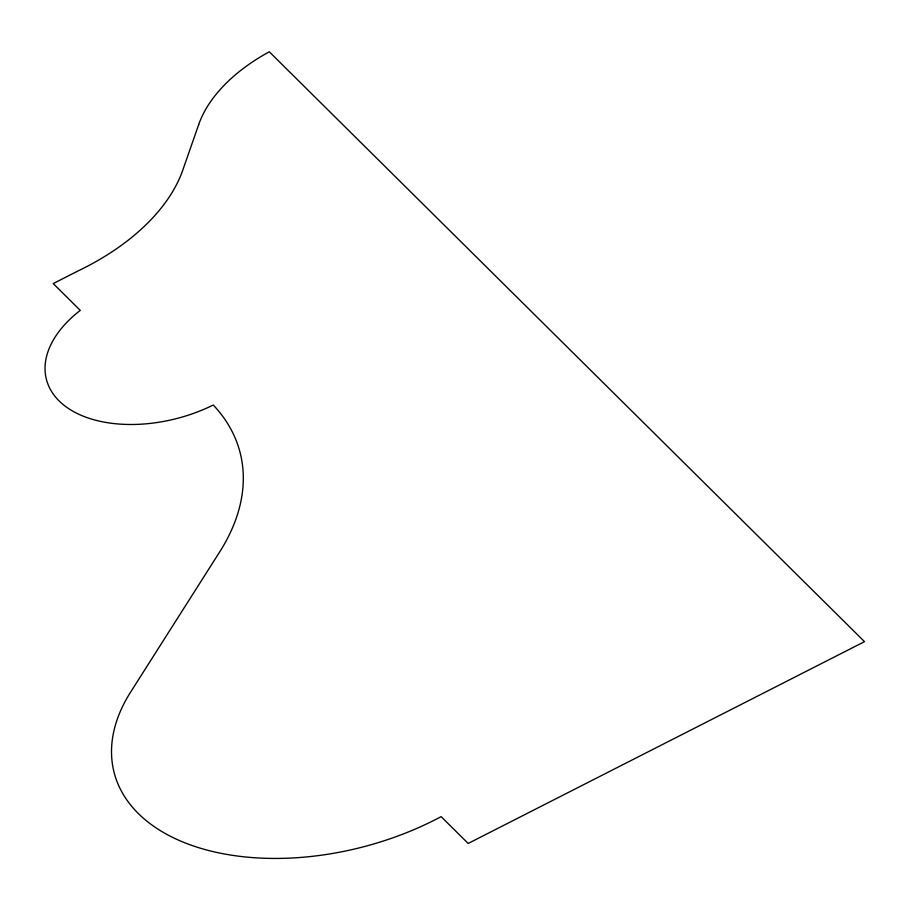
<?xml version="1.0" encoding="UTF-8"?>
<svg xmlns="http://www.w3.org/2000/svg" width="910" height="910" viewBox="0 0 910 910"><rect width="100%" height="100%" fill="white"/><g stroke="black" fill="none" stroke-linecap="round" stroke-linejoin="round"><path stroke-width="1.36" d="M198.698 124.545L182.808 170.09A202.737 122.577 -14.9 0 1 77.998 270.964L53.224 283.579L80.273 310.39A117.413 70.991 -14.9 0 0 66.703 407.271A117.413 70.991 -14.9 0 0 213.27 405.018A276.39 167.11 -14.9 0 1 219.674 551.938L130.631 692.078A223.655 135.226 -14.9 0 0 184.298 842.58A223.655 135.226 -14.9 0 0 441.123 816.645L468.172 843.456L864.5 641.652L269.303 51.79A157.123 94.993 -14.9 0 0 198.698 124.545"/></g></svg>
